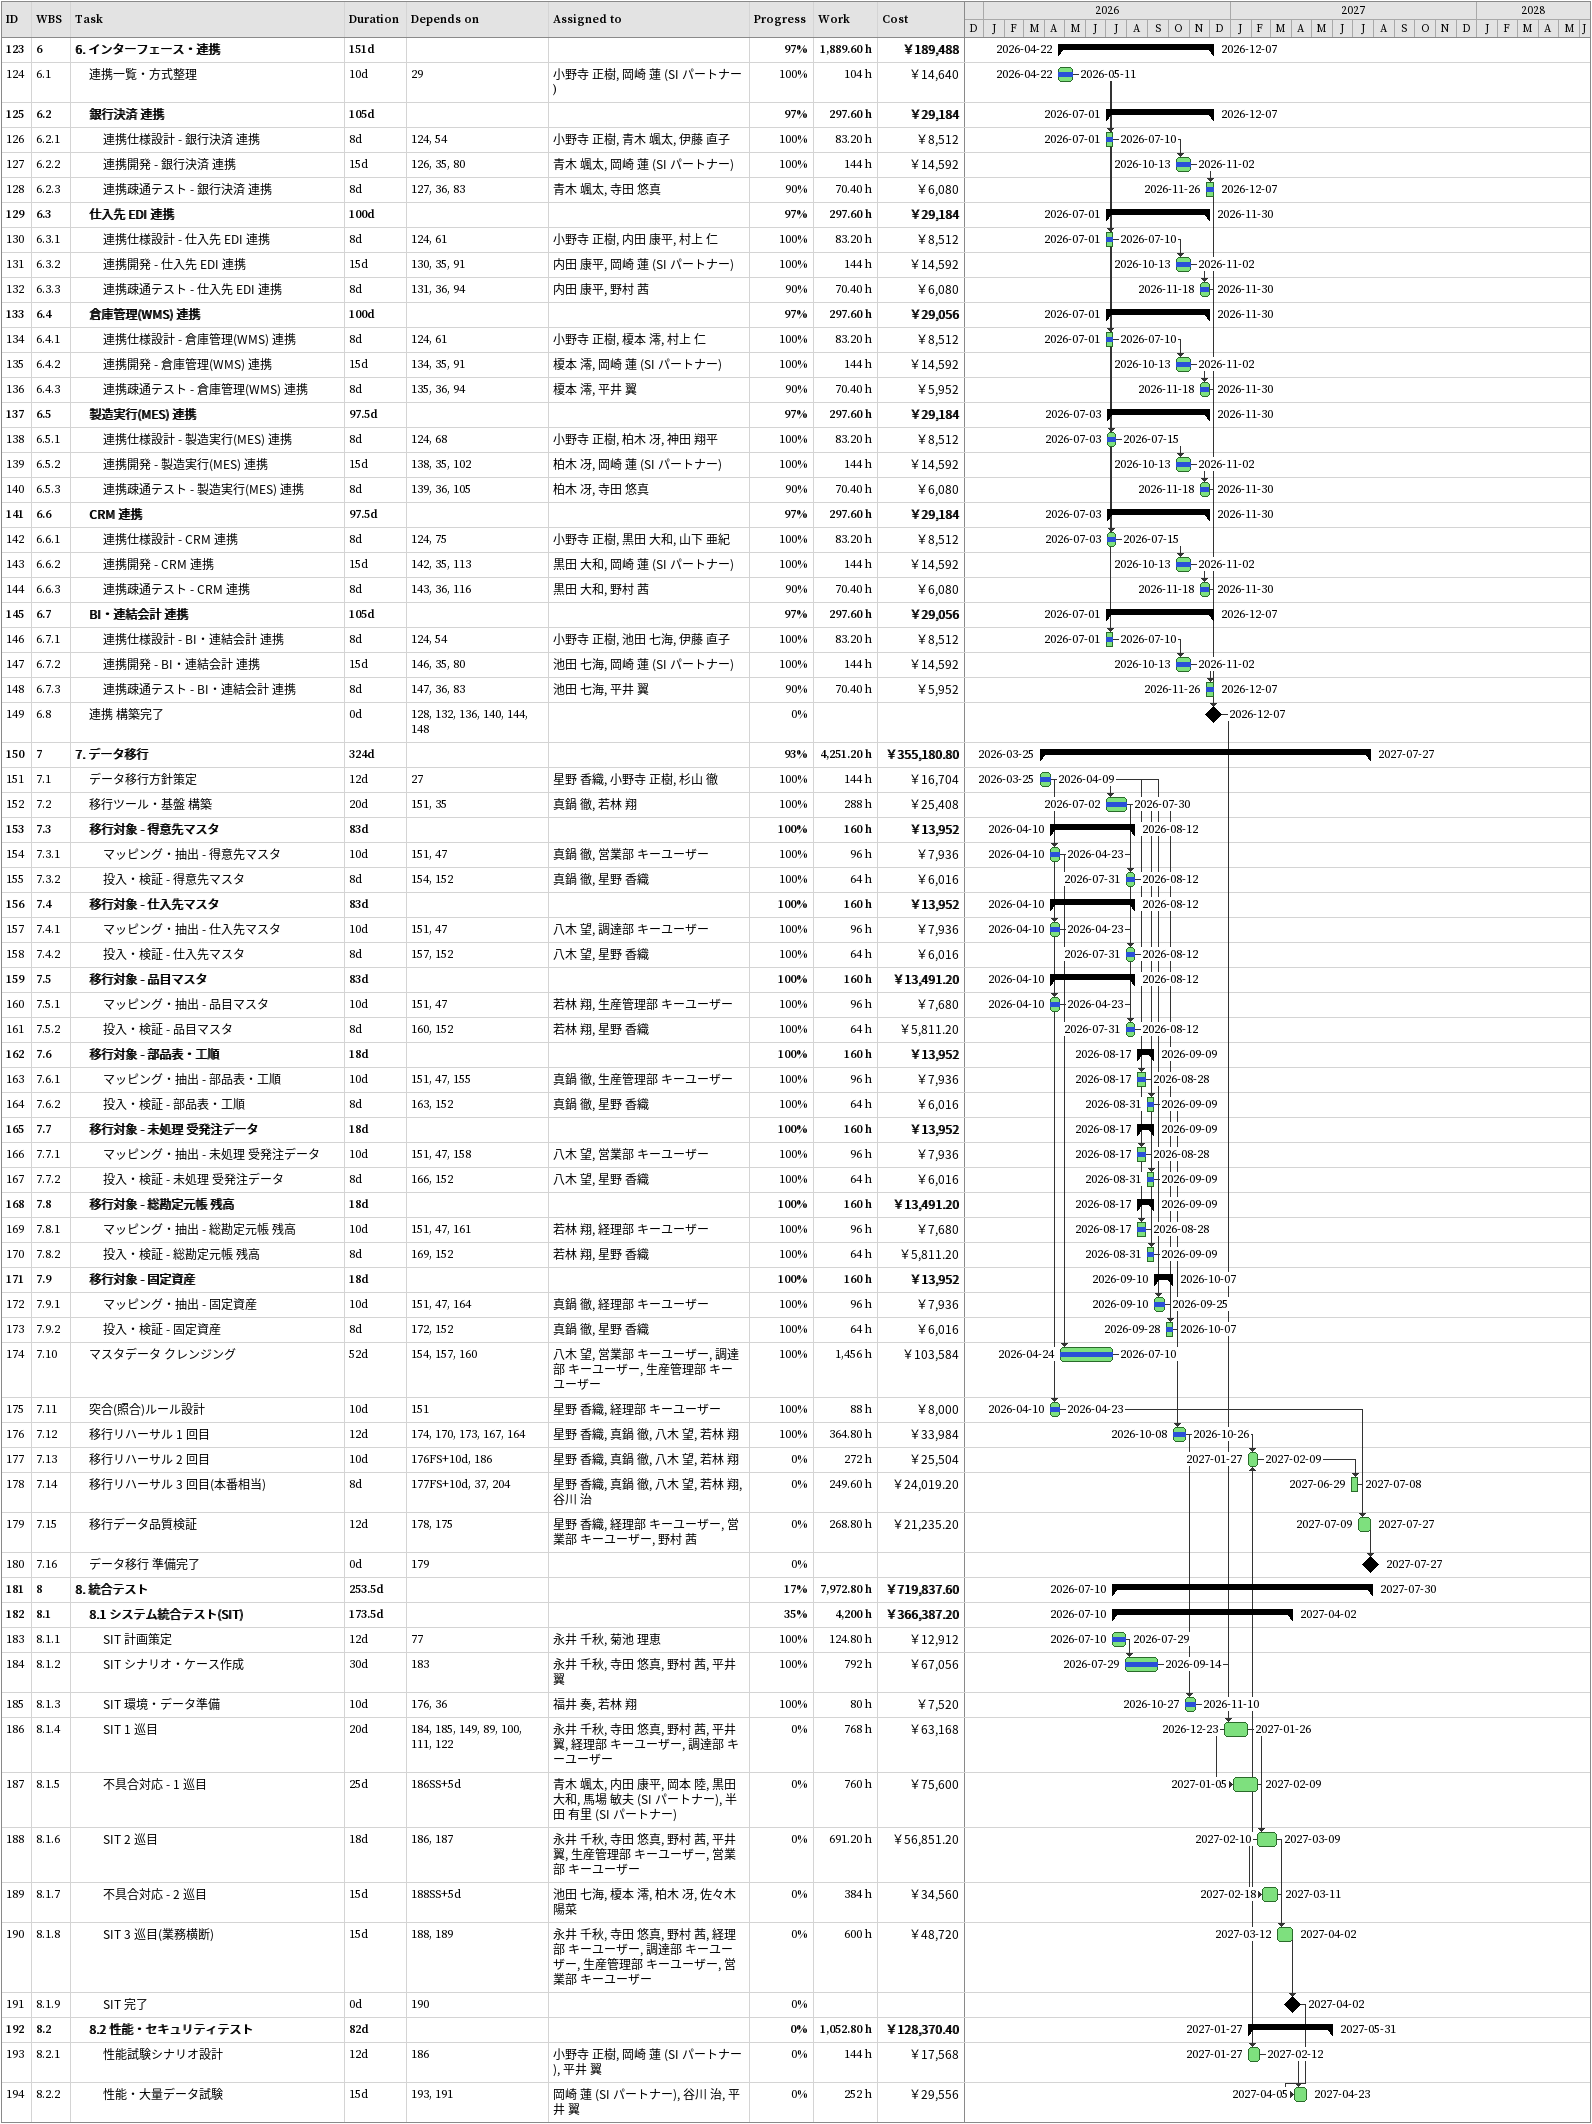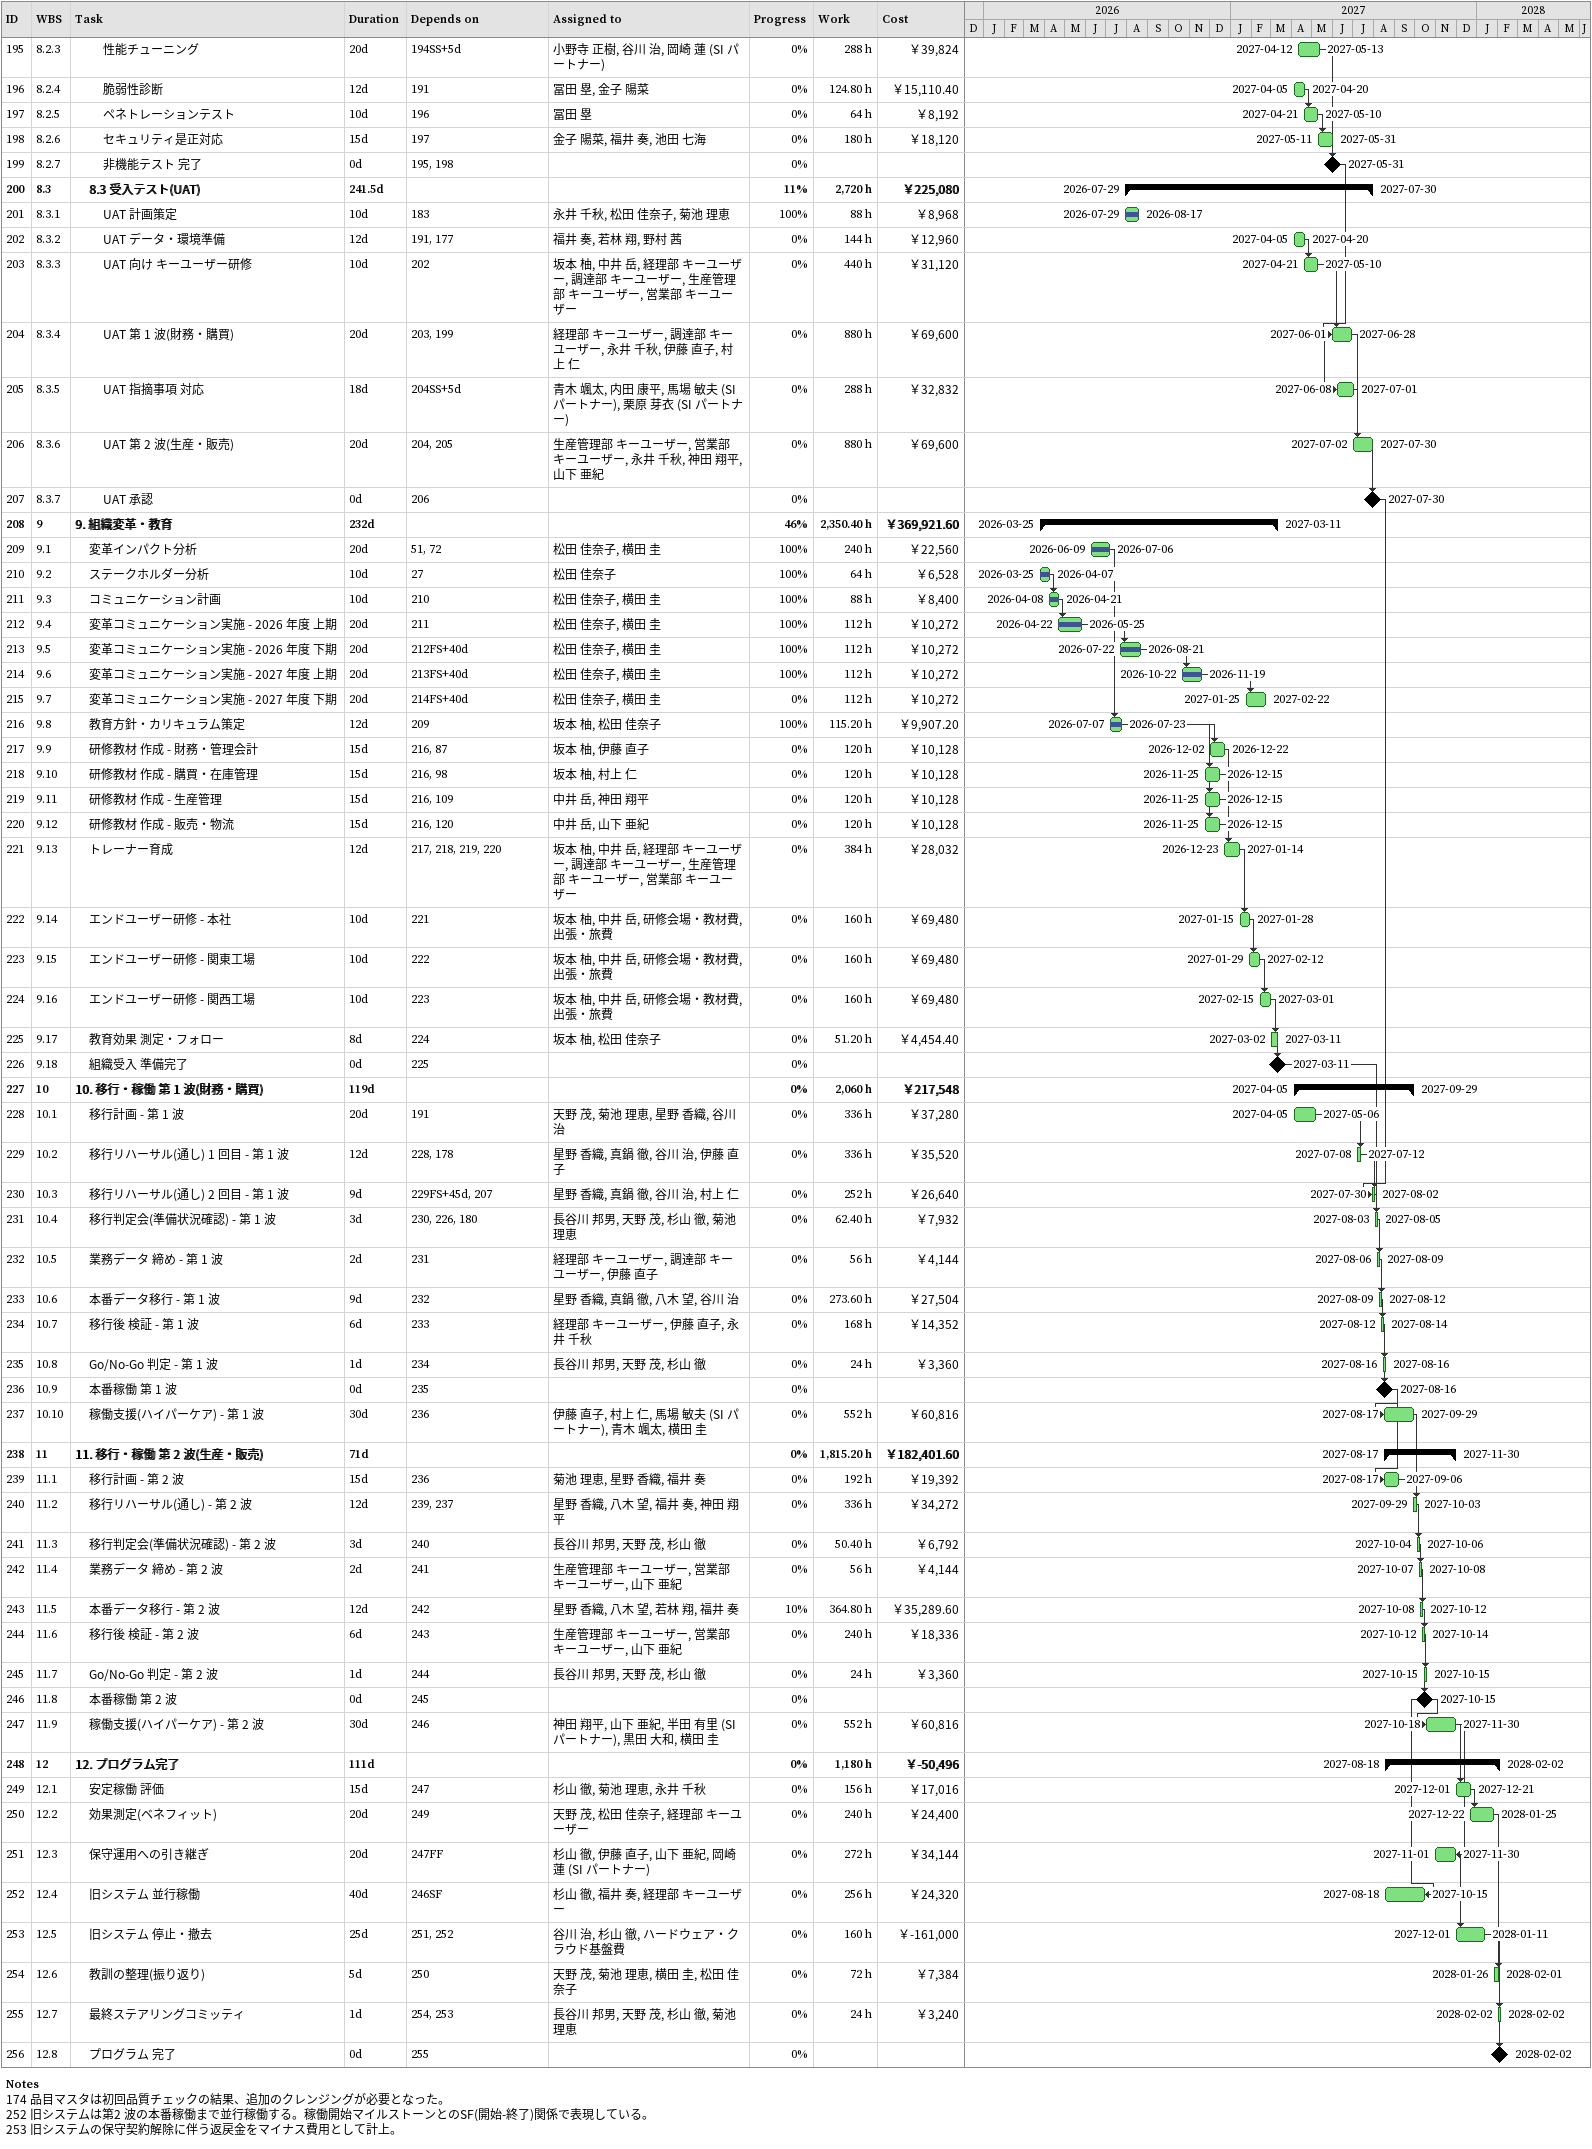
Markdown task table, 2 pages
| ID | WBS | Task | Duration | Start | Finish | Predecessors | Resources | % complete | Work (h) | Cost (￥) |
|---|---|---|---|---|---|---|---|---|---|---|
| 123 | 6 | **6. インターフェース・連携** | 151d | 2026-04-22 | 2026-12-07 |  |  | 97 | 1889.60 | 189488 |
| 124 | 6.1 | 連携一覧・方式整理 | 10d | 2026-04-22 | 2026-05-11 | 29 | 小野寺 正樹, 岡崎 蓮 (SI パートナー) | 100 | 104 | 14640 |
| 125 | 6.2 | **銀行決済 連携** | 105d | 2026-07-01 | 2026-12-07 |  |  | 97 | 297.60 | 29184 |
| 126 | 6.2.1 | 連携仕様設計 - 銀行決済 連携 | 8d | 2026-07-01 | 2026-07-10 | 124, 54 | 小野寺 正樹, 青木 颯太, 伊藤 直子 | 100 | 83.20 | 8512 |
| 127 | 6.2.2 | 連携開発 - 銀行決済 連携 | 15d | 2026-10-13 | 2026-11-02 | 126, 35, 80 | 青木 颯太, 岡崎 蓮 (SI パートナー) | 100 | 144 | 14592 |
| 128 | 6.2.3 | 連携疎通テスト - 銀行決済 連携 | 8d | 2026-11-26 | 2026-12-07 | 127, 36, 83 | 青木 颯太, 寺田 悠真 | 90 | 70.40 | 6080 |
| 129 | 6.3 | **仕入先 EDI 連携** | 100d | 2026-07-01 | 2026-11-30 |  |  | 97 | 297.60 | 29184 |
| 130 | 6.3.1 | 連携仕様設計 - 仕入先 EDI 連携 | 8d | 2026-07-01 | 2026-07-10 | 124, 61 | 小野寺 正樹, 内田 康平, 村上 仁 | 100 | 83.20 | 8512 |
| 131 | 6.3.2 | 連携開発 - 仕入先 EDI 連携 | 15d | 2026-10-13 | 2026-11-02 | 130, 35, 91 | 内田 康平, 岡崎 蓮 (SI パートナー) | 100 | 144 | 14592 |
| 132 | 6.3.3 | 連携疎通テスト - 仕入先 EDI 連携 | 8d | 2026-11-18 | 2026-11-30 | 131, 36, 94 | 内田 康平, 野村 茜 | 90 | 70.40 | 6080 |
| 133 | 6.4 | **倉庫管理(WMS) 連携** | 100d | 2026-07-01 | 2026-11-30 |  |  | 97 | 297.60 | 29056 |
| 134 | 6.4.1 | 連携仕様設計 - 倉庫管理(WMS) 連携 | 8d | 2026-07-01 | 2026-07-10 | 124, 61 | 小野寺 正樹, 榎本 澪, 村上 仁 | 100 | 83.20 | 8512 |
| 135 | 6.4.2 | 連携開発 - 倉庫管理(WMS) 連携 | 15d | 2026-10-13 | 2026-11-02 | 134, 35, 91 | 榎本 澪, 岡崎 蓮 (SI パートナー) | 100 | 144 | 14592 |
| 136 | 6.4.3 | 連携疎通テスト - 倉庫管理(WMS) 連携 | 8d | 2026-11-18 | 2026-11-30 | 135, 36, 94 | 榎本 澪, 平井 翼 | 90 | 70.40 | 5952 |
| 137 | 6.5 | **製造実行(MES) 連携** | 97.5d | 2026-07-03 | 2026-11-30 |  |  | 97 | 297.60 | 29184 |
| 138 | 6.5.1 | 連携仕様設計 - 製造実行(MES) 連携 | 8d | 2026-07-03 | 2026-07-15 | 124, 68 | 小野寺 正樹, 柏木 冴, 神田 翔平 | 100 | 83.20 | 8512 |
| 139 | 6.5.2 | 連携開発 - 製造実行(MES) 連携 | 15d | 2026-10-13 | 2026-11-02 | 138, 35, 102 | 柏木 冴, 岡崎 蓮 (SI パートナー) | 100 | 144 | 14592 |
| 140 | 6.5.3 | 連携疎通テスト - 製造実行(MES) 連携 | 8d | 2026-11-18 | 2026-11-30 | 139, 36, 105 | 柏木 冴, 寺田 悠真 | 90 | 70.40 | 6080 |
| 141 | 6.6 | **CRM 連携** | 97.5d | 2026-07-03 | 2026-11-30 |  |  | 97 | 297.60 | 29184 |
| 142 | 6.6.1 | 連携仕様設計 - CRM 連携 | 8d | 2026-07-03 | 2026-07-15 | 124, 75 | 小野寺 正樹, 黒田 大和, 山下 亜紀 | 100 | 83.20 | 8512 |
| 143 | 6.6.2 | 連携開発 - CRM 連携 | 15d | 2026-10-13 | 2026-11-02 | 142, 35, 113 | 黒田 大和, 岡崎 蓮 (SI パートナー) | 100 | 144 | 14592 |
| 144 | 6.6.3 | 連携疎通テスト - CRM 連携 | 8d | 2026-11-18 | 2026-11-30 | 143, 36, 116 | 黒田 大和, 野村 茜 | 90 | 70.40 | 6080 |
| 145 | 6.7 | **BI・連結会計 連携** | 105d | 2026-07-01 | 2026-12-07 |  |  | 97 | 297.60 | 29056 |
| 146 | 6.7.1 | 連携仕様設計 - BI・連結会計 連携 | 8d | 2026-07-01 | 2026-07-10 | 124, 54 | 小野寺 正樹, 池田 七海, 伊藤 直子 | 100 | 83.20 | 8512 |
| 147 | 6.7.2 | 連携開発 - BI・連結会計 連携 | 15d | 2026-10-13 | 2026-11-02 | 146, 35, 80 | 池田 七海, 岡崎 蓮 (SI パートナー) | 100 | 144 | 14592 |
| 148 | 6.7.3 | 連携疎通テスト - BI・連結会計 連携 | 8d | 2026-11-26 | 2026-12-07 | 147, 36, 83 | 池田 七海, 平井 翼 | 90 | 70.40 | 5952 |
| 149 | 6.8 | 連携 構築完了 | 0d | 2026-12-07 | 2026-12-07 | 128, 132, 136, 140, 144, 148 |  | 0 |  |  |
| 150 | 7 | **7. データ移行** | 324d | 2026-03-25 | 2027-07-27 |  |  | 93 | 4251.20 | 355180.80 |
| 151 | 7.1 | データ移行方針策定 | 12d | 2026-03-25 | 2026-04-09 | 27 | 星野 香織, 小野寺 正樹, 杉山 徹 | 100 | 144 | 16704 |
| 152 | 7.2 | 移行ツール・基盤 構築 | 20d | 2026-07-02 | 2026-07-30 | 151, 35 | 真鍋 徹, 若林 翔 | 100 | 288 | 25408 |
| 153 | 7.3 | **移行対象 - 得意先マスタ** | 83d | 2026-04-10 | 2026-08-12 |  |  | 100 | 160 | 13952 |
| 154 | 7.3.1 | マッピング・抽出 - 得意先マスタ | 10d | 2026-04-10 | 2026-04-23 | 151, 47 | 真鍋 徹, 営業部 キーユーザー | 100 | 96 | 7936 |
| 155 | 7.3.2 | 投入・検証 - 得意先マスタ | 8d | 2026-07-31 | 2026-08-12 | 154, 152 | 真鍋 徹, 星野 香織 | 100 | 64 | 6016 |
| 156 | 7.4 | **移行対象 - 仕入先マスタ** | 83d | 2026-04-10 | 2026-08-12 |  |  | 100 | 160 | 13952 |
| 157 | 7.4.1 | マッピング・抽出 - 仕入先マスタ | 10d | 2026-04-10 | 2026-04-23 | 151, 47 | 八木 望, 調達部 キーユーザー | 100 | 96 | 7936 |
| 158 | 7.4.2 | 投入・検証 - 仕入先マスタ | 8d | 2026-07-31 | 2026-08-12 | 157, 152 | 八木 望, 星野 香織 | 100 | 64 | 6016 |
| 159 | 7.5 | **移行対象 - 品目マスタ** | 83d | 2026-04-10 | 2026-08-12 |  |  | 100 | 160 | 13491.20 |
| 160 | 7.5.1 | マッピング・抽出 - 品目マスタ | 10d | 2026-04-10 | 2026-04-23 | 151, 47 | 若林 翔, 生産管理部 キーユーザー | 100 | 96 | 7680 |
| 161 | 7.5.2 | 投入・検証 - 品目マスタ | 8d | 2026-07-31 | 2026-08-12 | 160, 152 | 若林 翔, 星野 香織 | 100 | 64 | 5811.20 |
| 162 | 7.6 | **移行対象 - 部品表・工順** | 18d | 2026-08-17 | 2026-09-09 |  |  | 100 | 160 | 13952 |
| 163 | 7.6.1 | マッピング・抽出 - 部品表・工順 | 10d | 2026-08-17 | 2026-08-28 | 151, 47, 155 | 真鍋 徹, 生産管理部 キーユーザー | 100 | 96 | 7936 |
| 164 | 7.6.2 | 投入・検証 - 部品表・工順 | 8d | 2026-08-31 | 2026-09-09 | 163, 152 | 真鍋 徹, 星野 香織 | 100 | 64 | 6016 |
| 165 | 7.7 | **移行対象 - 未処理 受発注データ** | 18d | 2026-08-17 | 2026-09-09 |  |  | 100 | 160 | 13952 |
| 166 | 7.7.1 | マッピング・抽出 - 未処理 受発注データ | 10d | 2026-08-17 | 2026-08-28 | 151, 47, 158 | 八木 望, 営業部 キーユーザー | 100 | 96 | 7936 |
| 167 | 7.7.2 | 投入・検証 - 未処理 受発注データ | 8d | 2026-08-31 | 2026-09-09 | 166, 152 | 八木 望, 星野 香織 | 100 | 64 | 6016 |
| 168 | 7.8 | **移行対象 - 総勘定元帳 残高** | 18d | 2026-08-17 | 2026-09-09 |  |  | 100 | 160 | 13491.20 |
| 169 | 7.8.1 | マッピング・抽出 - 総勘定元帳 残高 | 10d | 2026-08-17 | 2026-08-28 | 151, 47, 161 | 若林 翔, 経理部 キーユーザー | 100 | 96 | 7680 |
| 170 | 7.8.2 | 投入・検証 - 総勘定元帳 残高 | 8d | 2026-08-31 | 2026-09-09 | 169, 152 | 若林 翔, 星野 香織 | 100 | 64 | 5811.20 |
| 171 | 7.9 | **移行対象 - 固定資産** | 18d | 2026-09-10 | 2026-10-07 |  |  | 100 | 160 | 13952 |
| 172 | 7.9.1 | マッピング・抽出 - 固定資産 | 10d | 2026-09-10 | 2026-09-25 | 151, 47, 164 | 真鍋 徹, 経理部 キーユーザー | 100 | 96 | 7936 |
| 173 | 7.9.2 | 投入・検証 - 固定資産 | 8d | 2026-09-28 | 2026-10-07 | 172, 152 | 真鍋 徹, 星野 香織 | 100 | 64 | 6016 |
| 174 | 7.10 | マスタデータ クレンジング | 52d | 2026-04-24 | 2026-07-10 | 154, 157, 160 | 八木 望, 営業部 キーユーザー, 調達部 キーユーザー, 生産管理部 キーユーザー | 100 | 1456 | 103584 |
| 175 | 7.11 | 突合(照合)ルール設計 | 10d | 2026-04-10 | 2026-04-23 | 151 | 星野 香織, 経理部 キーユーザー | 100 | 88 | 8000 |
| 176 | 7.12 | 移行リハーサル 1 回目 | 12d | 2026-10-08 | 2026-10-26 | 174, 170, 173, 167, 164 | 星野 香織, 真鍋 徹, 八木 望, 若林 翔 | 100 | 364.80 | 33984 |
| 177 | 7.13 | 移行リハーサル 2 回目 | 10d | 2027-01-27 | 2027-02-09 | 176FS+10d, 186 | 星野 香織, 真鍋 徹, 八木 望, 若林 翔 | 0 | 272 | 25504 |
| 178 | 7.14 | 移行リハーサル 3 回目(本番相当) | 8d | 2027-06-29 | 2027-07-08 | 177FS+10d, 37, 204 | 星野 香織, 真鍋 徹, 八木 望, 若林 翔, 谷川 治 | 0 | 249.60 | 24019.20 |
| 179 | 7.15 | 移行データ品質検証 | 12d | 2027-07-09 | 2027-07-27 | 178, 175 | 星野 香織, 経理部 キーユーザー, 営業部 キーユーザー, 野村 茜 | 0 | 268.80 | 21235.20 |
| 180 | 7.16 | データ移行 準備完了 | 0d | 2027-07-27 | 2027-07-27 | 179 |  | 0 |  |  |
| 181 | 8 | **8. 統合テスト** | 253.5d | 2026-07-10 | 2027-07-30 |  |  | 17 | 7972.80 | 719837.60 |
| 182 | 8.1 | **8.1 システム統合テスト(SIT)** | 173.5d | 2026-07-10 | 2027-04-02 |  |  | 35 | 4200 | 366387.20 |
| 183 | 8.1.1 | SIT 計画策定 | 12d | 2026-07-10 | 2026-07-29 | 77 | 永井 千秋, 菊池 理恵 | 100 | 124.80 | 12912 |
| 184 | 8.1.2 | SIT シナリオ・ケース作成 | 30d | 2026-07-29 | 2026-09-14 | 183 | 永井 千秋, 寺田 悠真, 野村 茜, 平井 翼 | 100 | 792 | 67056 |
| 185 | 8.1.3 | SIT 環境・データ準備 | 10d | 2026-10-27 | 2026-11-10 | 176, 36 | 福井 奏, 若林 翔 | 100 | 80 | 7520 |
| 186 | 8.1.4 | SIT 1 巡目 | 20d | 2026-12-23 | 2027-01-26 | 184, 185, 149, 89, 100, 111, 122 | 永井 千秋, 寺田 悠真, 野村 茜, 平井 翼, 経理部 キーユーザー, 調達部 キーユーザー | 0 | 768 | 63168 |
| 187 | 8.1.5 | 不具合対応 - 1 巡目 | 25d | 2027-01-05 | 2027-02-09 | 186SS+5d | 青木 颯太, 内田 康平, 岡本 陸, 黒田 大和, 馬場 敏夫 (SI パートナー), 半田 有里 (SI パートナー) | 0 | 760 | 75600 |
| 188 | 8.1.6 | SIT 2 巡目 | 18d | 2027-02-10 | 2027-03-09 | 186, 187 | 永井 千秋, 寺田 悠真, 野村 茜, 平井 翼, 生産管理部 キーユーザー, 営業部 キーユーザー | 0 | 691.20 | 56851.20 |
| 189 | 8.1.7 | 不具合対応 - 2 巡目 | 15d | 2027-02-18 | 2027-03-11 | 188SS+5d | 池田 七海, 榎本 澪, 柏木 冴, 佐々木 陽菜 | 0 | 384 | 34560 |
| 190 | 8.1.8 | SIT 3 巡目(業務横断) | 15d | 2027-03-12 | 2027-04-02 | 188, 189 | 永井 千秋, 寺田 悠真, 野村 茜, 経理部 キーユーザー, 調達部 キーユーザー, 生産管理部 キーユーザー, 営業部 キーユーザー | 0 | 600 | 48720 |
| 191 | 8.1.9 | SIT 完了 | 0d | 2027-04-02 | 2027-04-02 | 190 |  | 0 |  |  |
| 192 | 8.2 | **8.2 性能・セキュリティテスト** | 82d | 2027-01-27 | 2027-05-31 |  |  | 0 | 1052.80 | 128370.40 |
| 193 | 8.2.1 | 性能試験シナリオ設計 | 12d | 2027-01-27 | 2027-02-12 | 186 | 小野寺 正樹, 岡崎 蓮 (SI パートナー), 平井 翼 | 0 | 144 | 17568 |
| 194 | 8.2.2 | 性能・大量データ試験 | 15d | 2027-04-05 | 2027-04-23 | 193, 191 | 岡崎 蓮 (SI パートナー), 谷川 治, 平井 翼 | 0 | 252 | 29556 |
| 195 | 8.2.3 | 性能チューニング | 20d | 2027-04-12 | 2027-05-13 | 194SS+5d | 小野寺 正樹, 谷川 治, 岡崎 蓮 (SI パートナー) | 0 | 288 | 39824 |
| 196 | 8.2.4 | 脆弱性診断 | 12d | 2027-04-05 | 2027-04-20 | 191 | 冨田 塁, 金子 陽菜 | 0 | 124.80 | 15110.40 |
| 197 | 8.2.5 | ペネトレーションテスト | 10d | 2027-04-21 | 2027-05-10 | 196 | 冨田 塁 | 0 | 64 | 8192 |
| 198 | 8.2.6 | セキュリティ是正対応 | 15d | 2027-05-11 | 2027-05-31 | 197 | 金子 陽菜, 福井 奏, 池田 七海 | 0 | 180 | 18120 |
| 199 | 8.2.7 | 非機能テスト 完了 | 0d | 2027-05-31 | 2027-05-31 | 195, 198 |  | 0 |  |  |
| 200 | 8.3 | **8.3 受入テスト(UAT)** | 241.5d | 2026-07-29 | 2027-07-30 |  |  | 11 | 2720 | 225080 |
| 201 | 8.3.1 | UAT 計画策定 | 10d | 2026-07-29 | 2026-08-17 | 183 | 永井 千秋, 松田 佳奈子, 菊池 理恵 | 100 | 88 | 8968 |
| 202 | 8.3.2 | UAT データ・環境準備 | 12d | 2027-04-05 | 2027-04-20 | 191, 177 | 福井 奏, 若林 翔, 野村 茜 | 0 | 144 | 12960 |
| 203 | 8.3.3 | UAT 向け キーユーザー研修 | 10d | 2027-04-21 | 2027-05-10 | 202 | 坂本 柚, 中井 岳, 経理部 キーユーザー, 調達部 キーユーザー, 生産管理部 キーユーザー, 営業部 キーユーザー | 0 | 440 | 31120 |
| 204 | 8.3.4 | UAT 第 1 波(財務・購買) | 20d | 2027-06-01 | 2027-06-28 | 203, 199 | 経理部 キーユーザー, 調達部 キーユーザー, 永井 千秋, 伊藤 直子, 村上 仁 | 0 | 880 | 69600 |
| 205 | 8.3.5 | UAT 指摘事項 対応 | 18d | 2027-06-08 | 2027-07-01 | 204SS+5d | 青木 颯太, 内田 康平, 馬場 敏夫 (SI パートナー), 栗原 芽衣 (SI パートナー) | 0 | 288 | 32832 |
| 206 | 8.3.6 | UAT 第 2 波(生産・販売) | 20d | 2027-07-02 | 2027-07-30 | 204, 205 | 生産管理部 キーユーザー, 営業部 キーユーザー, 永井 千秋, 神田 翔平, 山下 亜紀 | 0 | 880 | 69600 |
| 207 | 8.3.7 | UAT 承認 | 0d | 2027-07-30 | 2027-07-30 | 206 |  | 0 |  |  |
| 208 | 9 | **9. 組織変革・教育** | 232d | 2026-03-25 | 2027-03-11 |  |  | 46 | 2350.40 | 369921.60 |
| 209 | 9.1 | 変革インパクト分析 | 20d | 2026-06-09 | 2026-07-06 | 51, 72 | 松田 佳奈子, 横田 圭 | 100 | 240 | 22560 |
| 210 | 9.2 | ステークホルダー分析 | 10d | 2026-03-25 | 2026-04-07 | 27 | 松田 佳奈子 | 100 | 64 | 6528 |
| 211 | 9.3 | コミュニケーション計画 | 10d | 2026-04-08 | 2026-04-21 | 210 | 松田 佳奈子, 横田 圭 | 100 | 88 | 8400 |
| 212 | 9.4 | 変革コミュニケーション実施 - 2026 年度 上期 | 20d | 2026-04-22 | 2026-05-25 | 211 | 松田 佳奈子, 横田 圭 | 100 | 112 | 10272 |
| 213 | 9.5 | 変革コミュニケーション実施 - 2026 年度 下期 | 20d | 2026-07-22 | 2026-08-21 | 212FS+40d | 松田 佳奈子, 横田 圭 | 100 | 112 | 10272 |
| 214 | 9.6 | 変革コミュニケーション実施 - 2027 年度 上期 | 20d | 2026-10-22 | 2026-11-19 | 213FS+40d | 松田 佳奈子, 横田 圭 | 100 | 112 | 10272 |
| 215 | 9.7 | 変革コミュニケーション実施 - 2027 年度 下期 | 20d | 2027-01-25 | 2027-02-22 | 214FS+40d | 松田 佳奈子, 横田 圭 | 0 | 112 | 10272 |
| 216 | 9.8 | 教育方針・カリキュラム策定 | 12d | 2026-07-07 | 2026-07-23 | 209 | 坂本 柚, 松田 佳奈子 | 100 | 115.20 | 9907.20 |
| 217 | 9.9 | 研修教材 作成 - 財務・管理会計 | 15d | 2026-12-02 | 2026-12-22 | 216, 87 | 坂本 柚, 伊藤 直子 | 0 | 120 | 10128 |
| 218 | 9.10 | 研修教材 作成 - 購買・在庫管理 | 15d | 2026-11-25 | 2026-12-15 | 216, 98 | 坂本 柚, 村上 仁 | 0 | 120 | 10128 |
| 219 | 9.11 | 研修教材 作成 - 生産管理 | 15d | 2026-11-25 | 2026-12-15 | 216, 109 | 中井 岳, 神田 翔平 | 0 | 120 | 10128 |
| 220 | 9.12 | 研修教材 作成 - 販売・物流 | 15d | 2026-11-25 | 2026-12-15 | 216, 120 | 中井 岳, 山下 亜紀 | 0 | 120 | 10128 |
| 221 | 9.13 | トレーナー育成 | 12d | 2026-12-23 | 2027-01-14 | 217, 218, 219, 220 | 坂本 柚, 中井 岳, 経理部 キーユーザー, 調達部 キーユーザー, 生産管理部 キーユーザー, 営業部 キーユーザー | 0 | 384 | 28032 |
| 222 | 9.14 | エンドユーザー研修 - 本社 | 10d | 2027-01-15 | 2027-01-28 | 221 | 坂本 柚, 中井 岳, 研修会場・教材費, 出張・旅費 | 0 | 160 | 69480 |
| 223 | 9.15 | エンドユーザー研修 - 関東工場 | 10d | 2027-01-29 | 2027-02-12 | 222 | 坂本 柚, 中井 岳, 研修会場・教材費, 出張・旅費 | 0 | 160 | 69480 |
| 224 | 9.16 | エンドユーザー研修 - 関西工場 | 10d | 2027-02-15 | 2027-03-01 | 223 | 坂本 柚, 中井 岳, 研修会場・教材費, 出張・旅費 | 0 | 160 | 69480 |
| 225 | 9.17 | 教育効果 測定・フォロー | 8d | 2027-03-02 | 2027-03-11 | 224 | 坂本 柚, 松田 佳奈子 | 0 | 51.20 | 4454.40 |
| 226 | 9.18 | 組織受入 準備完了 | 0d | 2027-03-11 | 2027-03-11 | 225 |  | 0 |  |  |
| 227 | 10 | **10. 移行・稼働 第 1 波(財務・購買)** | 119d | 2027-04-05 | 2027-09-29 |  |  | 0 | 2060 | 217548 |
| 228 | 10.1 | 移行計画 - 第 1 波 | 20d | 2027-04-05 | 2027-05-06 | 191 | 天野 茂, 菊池 理恵, 星野 香織, 谷川 治 | 0 | 336 | 37280 |
| 229 | 10.2 | 移行リハーサル(通し) 1 回目 - 第 1 波 | 12d | 2027-07-08 | 2027-07-12 | 228, 178 | 星野 香織, 真鍋 徹, 谷川 治, 伊藤 直子 | 0 | 336 | 35520 |
| 230 | 10.3 | 移行リハーサル(通し) 2 回目 - 第 1 波 | 9d | 2027-07-30 | 2027-08-02 | 229FS+45d, 207 | 星野 香織, 真鍋 徹, 谷川 治, 村上 仁 | 0 | 252 | 26640 |
| 231 | 10.4 | 移行判定会(準備状況確認) - 第 1 波 | 3d | 2027-08-03 | 2027-08-05 | 230, 226, 180 | 長谷川 邦男, 天野 茂, 杉山 徹, 菊池 理恵 | 0 | 62.40 | 7932 |
| 232 | 10.5 | 業務データ 締め - 第 1 波 | 2d | 2027-08-06 | 2027-08-09 | 231 | 経理部 キーユーザー, 調達部 キーユーザー, 伊藤 直子 | 0 | 56 | 4144 |
| 233 | 10.6 | 本番データ移行 - 第 1 波 | 9d | 2027-08-09 | 2027-08-12 | 232 | 星野 香織, 真鍋 徹, 八木 望, 谷川 治 | 0 | 273.60 | 27504 |
| 234 | 10.7 | 移行後 検証 - 第 1 波 | 6d | 2027-08-12 | 2027-08-14 | 233 | 経理部 キーユーザー, 伊藤 直子, 永井 千秋 | 0 | 168 | 14352 |
| 235 | 10.8 | Go/No-Go 判定 - 第 1 波 | 1d | 2027-08-16 | 2027-08-16 | 234 | 長谷川 邦男, 天野 茂, 杉山 徹 | 0 | 24 | 3360 |
| 236 | 10.9 | 本番稼働 第 1 波 | 0d | 2027-08-16 | 2027-08-16 | 235 |  | 0 |  |  |
| 237 | 10.10 | 稼働支援(ハイパーケア) - 第 1 波 | 30d | 2027-08-17 | 2027-09-29 | 236 | 伊藤 直子, 村上 仁, 馬場 敏夫 (SI パートナー), 青木 颯太, 横田 圭 | 0 | 552 | 60816 |
| 238 | 11 | **11. 移行・稼働 第 2 波(生産・販売)** | 71d | 2027-08-17 | 2027-11-30 |  |  | 0 | 1815.20 | 182401.60 |
| 239 | 11.1 | 移行計画 - 第 2 波 | 15d | 2027-08-17 | 2027-09-06 | 236 | 菊池 理恵, 星野 香織, 福井 奏 | 0 | 192 | 19392 |
| 240 | 11.2 | 移行リハーサル(通し) - 第 2 波 | 12d | 2027-09-29 | 2027-10-03 | 239, 237 | 星野 香織, 八木 望, 福井 奏, 神田 翔平 | 0 | 336 | 34272 |
| 241 | 11.3 | 移行判定会(準備状況確認) - 第 2 波 | 3d | 2027-10-04 | 2027-10-06 | 240 | 長谷川 邦男, 天野 茂, 杉山 徹 | 0 | 50.40 | 6792 |
| 242 | 11.4 | 業務データ 締め - 第 2 波 | 2d | 2027-10-07 | 2027-10-08 | 241 | 生産管理部 キーユーザー, 営業部 キーユーザー, 山下 亜紀 | 0 | 56 | 4144 |
| 243 | 11.5 | 本番データ移行 - 第 2 波 | 12d | 2027-10-08 | 2027-10-12 | 242 | 星野 香織, 八木 望, 若林 翔, 福井 奏 | 10 | 364.80 | 35289.60 |
| 244 | 11.6 | 移行後 検証 - 第 2 波 | 6d | 2027-10-12 | 2027-10-14 | 243 | 生産管理部 キーユーザー, 営業部 キーユーザー, 山下 亜紀 | 0 | 240 | 18336 |
| 245 | 11.7 | Go/No-Go 判定 - 第 2 波 | 1d | 2027-10-15 | 2027-10-15 | 244 | 長谷川 邦男, 天野 茂, 杉山 徹 | 0 | 24 | 3360 |
| 246 | 11.8 | 本番稼働 第 2 波 | 0d | 2027-10-15 | 2027-10-15 | 245 |  | 0 |  |  |
| 247 | 11.9 | 稼働支援(ハイパーケア) - 第 2 波 | 30d | 2027-10-18 | 2027-11-30 | 246 | 神田 翔平, 山下 亜紀, 半田 有里 (SI パートナー), 黒田 大和, 横田 圭 | 0 | 552 | 60816 |
| 248 | 12 | **12. プログラム完了** | 111d | 2027-08-18 | 2028-02-02 |  |  | 0 | 1180 | -50496 |
| 249 | 12.1 | 安定稼働 評価 | 15d | 2027-12-01 | 2027-12-21 | 247 | 杉山 徹, 菊池 理恵, 永井 千秋 | 0 | 156 | 17016 |
| 250 | 12.2 | 効果測定(ベネフィット) | 20d | 2027-12-22 | 2028-01-25 | 249 | 天野 茂, 松田 佳奈子, 経理部 キーユーザー | 0 | 240 | 24400 |
| 251 | 12.3 | 保守運用への引き継ぎ | 20d | 2027-11-01 | 2027-11-30 | 247FF | 杉山 徹, 伊藤 直子, 山下 亜紀, 岡崎 蓮 (SI パートナー) | 0 | 272 | 34144 |
| 252 | 12.4 | 旧システム 並行稼働 | 40d | 2027-08-18 | 2027-10-15 | 246SF | 杉山 徹, 福井 奏, 経理部 キーユーザー | 0 | 256 | 24320 |
| 253 | 12.5 | 旧システム 停止・撤去 | 25d | 2027-12-01 | 2028-01-11 | 251, 252 | 谷川 治, 杉山 徹, ハードウェア・クラウド基盤費 | 0 | 160 | -161000 |
| 254 | 12.6 | 教訓の整理(振り返り) | 5d | 2028-01-26 | 2028-02-01 | 250 | 天野 茂, 菊池 理恵, 横田 圭, 松田 佳奈子 | 0 | 72 | 7384 |
| 255 | 12.7 | 最終ステアリングコミッティ | 1d | 2028-02-02 | 2028-02-02 | 254, 253 | 長谷川 邦男, 天野 茂, 杉山 徹, 菊池 理恵 | 0 | 24 | 3240 |
| 256 | 12.8 | プログラム 完了 | 0d | 2028-02-02 | 2028-02-02 | 255 |  | 0 |  |  |

Notes
- 174: 品目マスタは初回品質チェックの結果、追加のクレンジングが必要となった。
- 252: 旧システムは第 2 波の本番稼働まで並行稼働する。稼働開始マイルストーンとの SF(開始-終了)関係で表現している。
- 253: 旧システムの保守契約解除に伴う返戻金をマイナス費用として計上。
